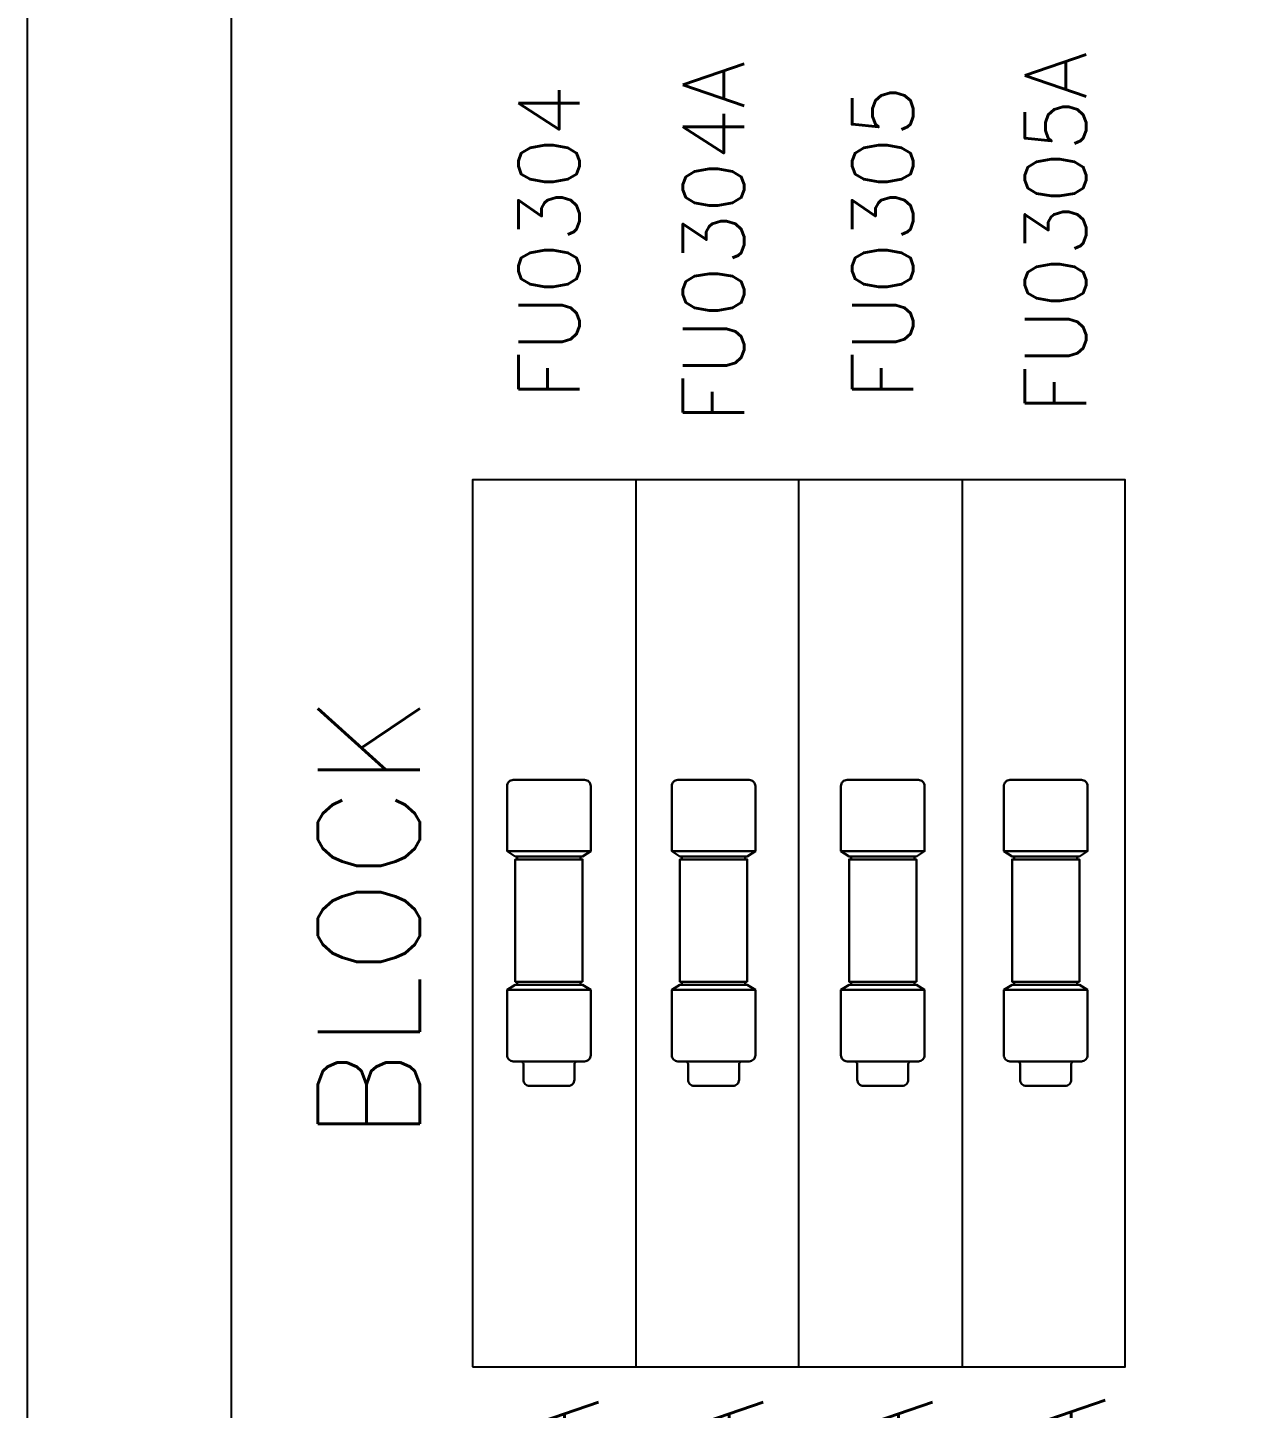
# Model space of a CAD drawing. Header units: inches. Extents: x -1.2 to 16.3, y -13.7 to 34.2.
# Drawn here: x -1.17 to 4.82, y -6.5 to 0.27 of the extents above; entities that cross this region are included whole.
import ezdxf
from ezdxf.enums import TextEntityAlignment as Align

# ---------------------------------------------------------------- set-up
doc = ezdxf.new("R2010")
doc.units = ezdxf.units.IN
doc.header["$MEASUREMENT"] = 0
for name, color, linetype in [('PDF_Geometry', 7, 'Continuous'), ('PRTG', 130, 'Continuous'), ('PSYMS', 7, 'Continuous'), ('PTAG', 150, 'Continuous')]:
    doc.layers.add(name, color=color, linetype=linetype)
doc.styles.get("Standard").update_dxf_attribs({"font": 'romans.shx'})
doc.styles.add('WD', font='romans.shx')
doc.dimstyles.get("Standard").update_dxf_attribs({"dimtxt": 0.18, "dimasz": 0.18, "dimexe": 0.18, "dimexo": 0.0625, "dimgap": 0.09, "dimtad": 0, "dimtih": 1, "dimtoh": 1, "dimdec": 4, "dimzin": 0, "dimdsep": 46, "dimtxsty": 'Standard', "dimcen": 0.09, "dimadec": 0, "dimazin": 0, "dimtfac": 1, "dimtdec": 4, "dimtofl": 0, "dimtmove": 0, "dimatfit": 3, "dimfxl": 1, "dimtolj": 1, "dimtzin": 0, "dimarcsym": 0})

# ---------------------------------------------------------------- blocks, each defined once
blk = doc.blocks.new('30324R')
for p, q in [((0.8, 4.35), (0.8, 0)), ((2.4, 4.35), (2.4, 0))]:
    blk.add_line(p, q)
blk.add_lwpolyline([(0, 0), (1.6, 0), (1.6, 4.35), (0, 4.35)], close=True)
blk.add_lwpolyline([(1.6, 0), (3.2, 0), (3.2, 4.35), (1.6, 4.35)])
blk = doc.blocks.new('ATMR1_2')
at = {"layer": 'PDF_Geometry', "lineweight": 30}
for points in [[(0.4012, 1.0212), (0.4012, 1.3413, 0.41622), (0.3712, 1.3712), (0.0212, 1.3712, 0.414306), (-0.0088, 1.3413), (-0.0088, 1.0212)], [(0.3362, -0.0088), (0.3332, -0.0091), (0.3305, -0.0099), (0.3279, -0.0113), (0.3256, -0.0132), (0.3238, -0.0155), (0.3223, -0.0181), (0.3215, -0.0208), (0.3212, -0.0238), (0.3212, -0.0988, -0.416214), (0.2912, -0.1288), (0.1012, -0.1288, -0.414302), (0.0712, -0.0988), (0.0712, -0.0238), (0.071, -0.0208), (0.0701, -0.0181), (0.0687, -0.0155), (0.0668, -0.0132), (0.0646, -0.0113), (0.062, -0.0099), (0.0591, -0.0091), (0.0562, -0.0088)]]:
    blk.add_lwpolyline(points, format="xyb", dxfattribs=at)
for points in [[(-0.0088, 1.0212), (0.0312, 0.9963), (0.3612, 0.9963), (0.4012, 1.0212)], [(0.3612, 0.3812), (0.3612, 0.9812), (0.0312, 0.9812), (0.0312, 0.3812)]]:
    blk.add_lwpolyline(points, close=True, dxfattribs=at)
for points in [[(0.0412, 0.9963), (0.0412, 0.9812)], [(0.3512, 0.9963), (0.3512, 0.9812)], [(0.4012, 0.3412), (-0.0088, 0.3412)], [(0.0412, 0.3663), (0.0412, 0.3812)], [(0.3512, 0.3663), (0.3512, 0.3812)]]:
    blk.add_lwpolyline(points, dxfattribs=at)
blk.add_lwpolyline([(0.3712, -0.0088), (0.0212, -0.0088, -0.414313), (-0.0088, 0.0212), (-0.0088, 0.3412), (0.0312, 0.3663), (0.3612, 0.3663), (0.4012, 0.3412), (0.4012, 0.0212, -0.416227)], format="xyb", close=True, dxfattribs=at)
blk = doc.blocks.new('*D94')
at = {"layer": 'Defpoints', "color": 0, "transparency": 16777216}
for p in [(-0.4633, 31.6766), (-0.4633, -13.3234), (15.4457, -13.3234)]:
    blk.add_point(p, dxfattribs=at)
at = {"layer": 'PSYMS', "color": 0, "lineweight": -2, "transparency": 16777216}
for p, q in [((-0.4008, 31.6766), (15.6257, 31.6766)), ((15.4457, 31.4966), (15.4457, 10.4546)), ((15.4457, -13.1434), (15.4457, 9.7746)), ((-0.4008, -13.3234), (15.6257, -13.3234))]:
    blk.add_line(p, q, dxfattribs=at)
at = {"layer": 'PSYMS', "color": 0, "transparency": 16777216}
for points in [[(15.4157, 31.4966), (15.4757, 31.4966), (15.4457, 31.6766)], [(15.4157, -13.1434), (15.4757, -13.1434), (15.4457, -13.3234)]]:
    blk.add_solid(points, dxfattribs=at)
at = {"layer": 'PSYMS', "color": 0, "transparency": 16777216, "insert": (15.4457, 10.1146), "char_height": 0.5, "attachment_point": 5}
blk.add_mtext('\\A1;45.00', dxfattribs=at)
blk = doc.blocks.new('VDIND743')
for p, q in [((-0.5, 0), (-0.5, 35.7265)), ((0.5, 0), (0.5, 35.7265))]:
    blk.add_line(p, q)

msp = doc.modelspace()

# ---------------------------------------------------------------- linework, layer by layer
at = {"linetype": 'Continuous'}
msp.add_line((-1.1734, -11.2921), (-1.1734, 29.6454), dxfattribs=at)

# ---------------------------------------------------------------- block references
at = {"layer": 'PSYMS'}
msp.add_blockref('VDIND743', (-0.6734, -13.3234), dxfattribs=at)
ref = msp.add_blockref('ATMR1_2', (3.6221, -4.788), dxfattribs=at)
ref.add_attrib('P_TAG1', 'FU0305A', dxfattribs={"layer": 'PTAG', "height": 0.3, "rotation": 90, "style": 'WD', "flags": 8}).set_placement((3.8668, -0.7334), align=Align.MIDDLE_CENTER)
ref.add_attrib('RATING1', '0.5A', dxfattribs={"layer": 'PRTG', "height": 0.5, "rotation": 90, "style": 'WD', "flags": 8}).set_placement((4.1102, -7.1654), align=Align.CENTER)
ref = msp.add_blockref('ATMR1_2', (1.9936, -4.788), dxfattribs=at)
ref.add_attrib('P_TAG1', 'FU0304A', dxfattribs={"layer": 'PTAG', "height": 0.3, "rotation": 90, "style": 'WD', "flags": 8}).set_placement((2.1898, -0.7801), align=Align.MIDDLE_CENTER)
ref.add_attrib('RATING1', '0.5A', dxfattribs={"layer": 'PRTG', "height": 0.5, "rotation": 90, "style": 'WD', "flags": 8}).set_placement((2.4333, -7.1747), align=Align.CENTER)
ref = msp.add_blockref('ATMR1_2', (1.1865, -4.788), dxfattribs=at)
ref.add_attrib('P_TAG1', 'FU0304', dxfattribs={"layer": 'PTAG', "height": 0.3, "rotation": 90, "style": 'WD', "flags": 8}).set_placement((1.3827, -0.7801), align=Align.MIDDLE_CENTER)
ref.add_attrib('RATING1', '0.5A', dxfattribs={"layer": 'PRTG', "height": 0.5, "rotation": 90, "style": 'WD', "flags": 8}).set_placement((1.6262, -7.1747), align=Align.CENTER)
ref = msp.add_blockref('ATMR1_2', (2.8231, -4.788), dxfattribs=at)
ref.add_attrib('P_TAG1', 'FU0305', dxfattribs={"layer": 'PTAG', "height": 0.3, "rotation": 90, "style": 'WD', "flags": 8}).set_placement((3.0193, -0.7801), align=Align.MIDDLE_CENTER)
ref.add_attrib('RATING1', '0.5A', dxfattribs={"layer": 'PRTG', "height": 0.5, "rotation": 90, "style": 'WD', "flags": 8}).set_placement((3.2627, -7.1747), align=Align.CENTER)
ref = msp.add_blockref('30324R', (1.0085, -6.295), dxfattribs=at)
ref.add_attrib('P_TAG1', 'BLOCK', dxfattribs={"layer": 'PTAG', "height": 0.5, "rotation": 90, "style": 'WD', "flags": 8}).set_placement((0.4997, -4.0953), align=Align.MIDDLE_CENTER)

# ---------------------------------------------------------------- dimensions: what is measured, and where the dimension line sits
dim = msp.add_linear_dim(base=(15.4457, -13.3234), p1=(-0.4633, 31.6766), p2=(-0.4633, -13.3234), angle=90, dimstyle='Standard', override={"dimtxt": 0.5, "dimdec": 2}, dxfattribs=at)
dim.commit()
dim.dimension.update_dxf_attribs({"geometry": '*D94', "text_midpoint": (15.4457, 10.1146), "dimtype": 160})

doc.saveas('drawing.dxf')
